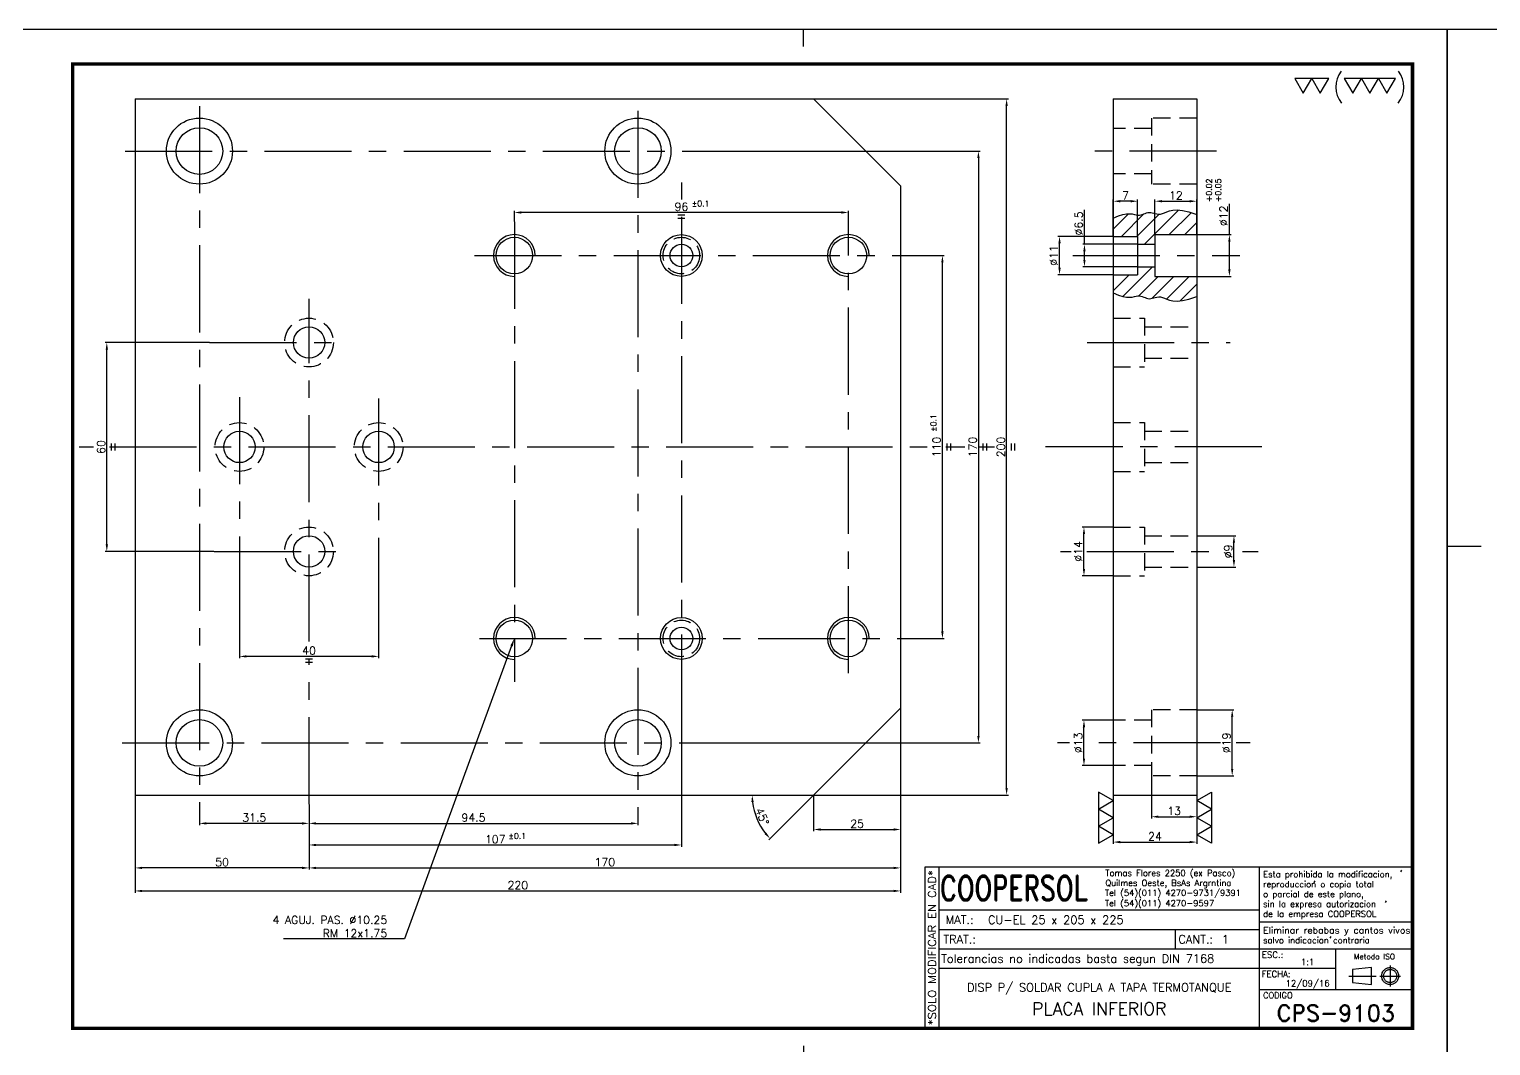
# Model space of a CAD drawing. Extents: x -21308 to -16735, y 11657 to 13517.
# Drawn here: x -20665.5 to -20245.5, y 12823.4 to 13115.4 of the extents above; entities that cross this region are included whole.
import ezdxf
from ezdxf import colors
from ezdxf.entities.mleader import LeaderData, LeaderLine
from ezdxf.enums import TextEntityAlignment as Align
from ezdxf.math import Vec2, Vec3

# ---------------------------------------------------------------- set-up
doc = ezdxf.new("R2010")
doc.units = 0
doc.header["$LTSCALE"] = 20
doc.header["$MEASUREMENT"] = 0
doc.linetypes.add('CENTER', pattern=[2, 1.25, -0.25, 0.25, -0.25])
doc.linetypes.add('HIDDEN', pattern=[0.375, 0.25, -0.125])
doc.layers.get('0').update_dxf_attribs({"linetype": 'CONTINUOUS'})
doc.layers.get('DEFPOINTS').update_dxf_attribs({"linetype": 'CONTINUOUS'})
for name, color, linetype in [('0-CO', 3, 'CONTINUOUS'), ('1', 1, 'CENTER'), ('CL', 1, 'CENTER'), ('CO', 3, 'CONTINUOUS'), ('FI', 1, 'CONTINUOUS'), ('OC', 1, 'HIDDEN'), ('RY', 5, 'CONTINUOUS')]:
    doc.layers.add(name, color=color, linetype=linetype)
doc.styles.add('ROMAND', font='ROMAND')
doc.styles.add('ROMANS', font='ROMANS.SHX')
doc.dimstyles.new('1', dxfattribs={"dimtxt": 2.3, "dimasz": 2, "dimexe": 0.5, "dimexo": 0.0625, "dimgap": 0.5, "dimtad": 1, "dimdec": 4, "dimdsep": 46, "dimtxsty": 'ROMANS', "dimcen": -2, "dimclrt": 7, "dimadec": 0, "dimazin": 0, "dimtfac": 0.869565, "dimtdec": 4, "dimtmove": 0, "dimatfit": 3, "dimfxl": 1, "dimtolj": 1, "dimarcsym": 0})

# ---------------------------------------------------------------- blocks, each defined once
blk = doc.blocks.new('A3G')
for p, q in [((235, 292), (235, 297)), ((0, 148.5), (9.75, 148.5)), ((235, 5), (235, 0))]:
    blk.add_line(p, q)
blk.add_lwpolyline([(0, 297), (420, 297), (420, 0), (0, 0)], close=True)
at = {"const_width": 1}
blk.add_lwpolyline([(25, 287), (410, 287), (410, 10), (25, 10)], close=True, dxfattribs=at)
blk = doc.blocks.new('*D163')
at = {"layer": 'CO', "color": 0, "lineweight": -2}
for p, q in [((-20613.73, 13025.42), (-20643.71, 13025.42)), ((-20643.21, 12967.42), (-20643.21, 13023.42)), ((-20612.45, 12965.42), (-20643.71, 12965.42))]:
    blk.add_line(p, q, dxfattribs=at)
at = {"layer": 'CO', "color": 0}
for points in [[(-20643.54, 13023.42), (-20642.88, 13023.42), (-20643.21, 13025.42)], [(-20643.54, 12967.42), (-20642.88, 12967.42), (-20643.21, 12965.42)]]:
    blk.add_solid(points, dxfattribs=at)
at = {"layer": 'DEFPOINTS', "color": 0}
for p in [(-20643.21, 13025.42), (-20613.67, 13025.42), (-20612.39, 12965.42)]:
    blk.add_point(p, dxfattribs=at)
at = {"layer": 'CO', "color": 7, "insert": (-20644.86, 12995.42), "char_height": 2.3, "attachment_point": 5, "rotation": 90, "style": 'ROMANS'}
blk.add_mtext('\\A1;60', dxfattribs=at)
blk = doc.blocks.new('*D164')
at = {"layer": 'CO', "color": 0, "lineweight": -2}
for p, q in [((-20408.34, 13050.42), (-20402.59, 13050.42)), ((-20403.09, 12942.42), (-20403.09, 13048.42)), ((-20408.34, 12940.42), (-20402.59, 12940.42))]:
    blk.add_line(p, q, dxfattribs=at)
at = {"layer": 'CO', "color": 0}
for points in [[(-20403.42, 13048.42), (-20402.75, 13048.42), (-20403.09, 13050.42)], [(-20403.42, 12942.42), (-20402.75, 12942.42), (-20403.09, 12940.42)]]:
    blk.add_solid(points, dxfattribs=at)
at = {"layer": 'DEFPOINTS', "color": 0}
for p in [(-20408.4, 13050.42), (-20403.09, 13050.42), (-20408.4, 12940.42)]:
    blk.add_point(p, dxfattribs=at)
at = {"layer": 'CO', "color": 7, "insert": (-20404.74, 12995.42), "char_height": 2.3, "attachment_point": 5, "rotation": 90, "style": 'ROMANS'}
blk.add_mtext('\\A1;110', dxfattribs=at)
blk = doc.blocks.new('*D165')
at = {"layer": 'CO', "color": 0, "lineweight": -2}
for p, q in [((-20605.09, 12949.56), (-20605.09, 12934.77)), ((-20565.09, 12949.56), (-20565.09, 12934.77)), ((-20567.09, 12935.27), (-20603.09, 12935.27))]:
    blk.add_line(p, q, dxfattribs=at)
at = {"layer": 'CO', "color": 0}
for points in [[(-20603.09, 12935.6), (-20603.09, 12934.93), (-20605.09, 12935.27)], [(-20567.09, 12935.6), (-20567.09, 12934.93), (-20565.09, 12935.27)]]:
    blk.add_solid(points, dxfattribs=at)
at = {"layer": 'DEFPOINTS', "color": 0}
for p in [(-20605.09, 12949.62), (-20565.09, 12949.62), (-20605.09, 12935.27)]:
    blk.add_point(p, dxfattribs=at)
at = {"layer": 'CO', "color": 7, "insert": (-20585.09, 12936.92), "char_height": 2.3, "attachment_point": 5, "style": 'ROMANS'}
blk.add_mtext('\\A1;40', dxfattribs=at)
blk = doc.blocks.new('*D166')
at = {"layer": 'CO', "color": 0, "lineweight": -2}
for p, q in [((-20616.59, 12892.66), (-20616.59, 12886.8)), ((-20585.09, 12892.77), (-20585.09, 12886.8)), ((-20587.09, 12887.3), (-20614.59, 12887.3))]:
    blk.add_line(p, q, dxfattribs=at)
at = {"layer": 'CO', "color": 0}
for points in [[(-20614.59, 12887.63), (-20614.59, 12886.96), (-20616.59, 12887.3)], [(-20587.09, 12887.63), (-20587.09, 12886.96), (-20585.09, 12887.3)]]:
    blk.add_solid(points, dxfattribs=at)
at = {"layer": 'DEFPOINTS', "color": 0}
for p in [(-20616.59, 12892.72), (-20585.09, 12892.83), (-20616.59, 12887.3)]:
    blk.add_point(p, dxfattribs=at)
at = {"layer": 'CO', "color": 7, "insert": (-20600.84, 12888.95), "char_height": 2.3, "attachment_point": 5, "style": 'ROMANS'}
blk.add_mtext('\\A1;31.5', dxfattribs=at)
blk = doc.blocks.new('*D167')
at = {"layer": 'CO', "color": 0, "lineweight": -2}
for p, q in [((-20635.09, 12895.36), (-20635.09, 12874.01)), ((-20585.09, 12892.77), (-20585.09, 12874.01)), ((-20587.09, 12874.51), (-20633.09, 12874.51))]:
    blk.add_line(p, q, dxfattribs=at)
at = {"layer": 'CO', "color": 0}
for points in [[(-20633.09, 12874.84), (-20633.09, 12874.17), (-20635.09, 12874.51)], [(-20587.09, 12874.84), (-20587.09, 12874.17), (-20585.09, 12874.51)]]:
    blk.add_solid(points, dxfattribs=at)
at = {"layer": 'DEFPOINTS', "color": 0}
for p in [(-20635.09, 12895.42), (-20585.09, 12892.83), (-20635.09, 12874.51)]:
    blk.add_point(p, dxfattribs=at)
at = {"layer": 'CO', "color": 7, "insert": (-20610.09, 12876.16), "char_height": 2.3, "attachment_point": 5, "style": 'ROMANS'}
blk.add_mtext('\\A1;50', dxfattribs=at)
blk = doc.blocks.new('*D168')
at = {"layer": 'CO', "color": 0, "lineweight": -2}
for p, q in [((-20585.09, 12892.77), (-20585.09, 12886.8)), ((-20583.09, 12887.3), (-20492.59, 12887.3)), ((-20490.59, 12887.56), (-20490.59, 12886.8))]:
    blk.add_line(p, q, dxfattribs=at)
at = {"layer": 'CO', "color": 0}
for points in [[(-20583.09, 12887.63), (-20583.09, 12886.96), (-20585.09, 12887.3)], [(-20492.59, 12887.63), (-20492.59, 12886.96), (-20490.59, 12887.3)]]:
    blk.add_solid(points, dxfattribs=at)
at = {"layer": 'DEFPOINTS', "color": 0}
for p in [(-20585.09, 12892.83), (-20490.59, 12887.63), (-20490.59, 12887.3)]:
    blk.add_point(p, dxfattribs=at)
at = {"layer": 'CO', "color": 7, "insert": (-20537.84, 12888.95), "char_height": 2.3, "attachment_point": 5, "style": 'ROMANS'}
blk.add_mtext('\\A1;94.5', dxfattribs=at)
blk = doc.blocks.new('*D169')
at = {"layer": 'CO', "color": 0, "lineweight": -2}
for p, q in [((-20478.09, 12916.87), (-20478.09, 12880.6)), ((-20585.09, 12892.77), (-20585.09, 12880.6)), ((-20583.09, 12881.1), (-20480.09, 12881.1))]:
    blk.add_line(p, q, dxfattribs=at)
at = {"layer": 'CO', "color": 0}
for points in [[(-20583.09, 12881.43), (-20583.09, 12880.76), (-20585.09, 12881.1)], [(-20480.09, 12881.43), (-20480.09, 12880.76), (-20478.09, 12881.1)]]:
    blk.add_solid(points, dxfattribs=at)
at = {"layer": 'DEFPOINTS', "color": 0}
for p in [(-20478.09, 12916.94), (-20585.09, 12892.83), (-20478.09, 12881.1)]:
    blk.add_point(p, dxfattribs=at)
at = {"layer": 'CO', "color": 7, "insert": (-20531.59, 12882.75), "char_height": 2.3, "attachment_point": 5, "style": 'ROMANS'}
blk.add_mtext('\\A1;107', dxfattribs=at)
blk = doc.blocks.new('*D170')
at = {"layer": 'CO', "color": 0, "lineweight": -2}
for p, q in [((-20526.09, 13060.18), (-20526.09, 13063.28)), ((-20432.09, 13062.78), (-20524.09, 13062.78)), ((-20430.09, 13059.82), (-20430.09, 13063.28))]:
    blk.add_line(p, q, dxfattribs=at)
at = {"layer": 'CO', "color": 0}
for points in [[(-20524.09, 13063.12), (-20524.09, 13062.45), (-20526.09, 13062.78)], [(-20432.09, 13063.12), (-20432.09, 13062.45), (-20430.09, 13062.78)]]:
    blk.add_solid(points, dxfattribs=at)
at = {"layer": 'DEFPOINTS', "color": 0}
for p in [(-20526.09, 13062.78), (-20526.09, 13060.12), (-20430.09, 13059.76)]:
    blk.add_point(p, dxfattribs=at)
at = {"layer": 'CO', "color": 7, "insert": (-20478.09, 13064.43), "char_height": 2.3, "attachment_point": 5, "style": 'ROMANS'}
blk.add_mtext('\\A1;96', dxfattribs=at)
blk = doc.blocks.new('*D171')
at = {"layer": 'CO', "color": 0, "lineweight": -2}
for p, q in [((-20415.09, 12920.36), (-20415.09, 12874.01)), ((-20585.09, 12892.77), (-20585.09, 12874.01)), ((-20583.09, 12874.51), (-20417.09, 12874.51))]:
    blk.add_line(p, q, dxfattribs=at)
at = {"layer": 'CO', "color": 0}
for points in [[(-20583.09, 12874.84), (-20583.09, 12874.17), (-20585.09, 12874.51)], [(-20417.09, 12874.84), (-20417.09, 12874.17), (-20415.09, 12874.51)]]:
    blk.add_solid(points, dxfattribs=at)
at = {"layer": 'DEFPOINTS', "color": 0}
for p in [(-20415.09, 12920.42), (-20585.09, 12892.83), (-20415.09, 12874.51)]:
    blk.add_point(p, dxfattribs=at)
at = {"layer": 'CO', "color": 7, "insert": (-20500.09, 12876.16), "char_height": 2.3, "attachment_point": 5, "style": 'ROMANS'}
blk.add_mtext('\\A1;170', dxfattribs=at)
blk = doc.blocks.new('*D172')
at = {"layer": 'CO', "color": 0, "lineweight": -2}
for p, q in [((-20415.09, 12920.36), (-20415.09, 12867.39)), ((-20635.09, 12895.3), (-20635.09, 12867.39)), ((-20633.09, 12867.89), (-20417.09, 12867.89))]:
    blk.add_line(p, q, dxfattribs=at)
at = {"layer": 'CO', "color": 0}
for points in [[(-20633.09, 12868.22), (-20633.09, 12867.55), (-20635.09, 12867.89)], [(-20417.09, 12868.22), (-20417.09, 12867.55), (-20415.09, 12867.89)]]:
    blk.add_solid(points, dxfattribs=at)
at = {"layer": 'DEFPOINTS', "color": 0}
for p in [(-20415.09, 12920.42), (-20635.09, 12895.36), (-20415.09, 12867.89)]:
    blk.add_point(p, dxfattribs=at)
at = {"layer": 'CO', "color": 7, "insert": (-20525.09, 12869.54), "char_height": 2.3, "attachment_point": 5, "style": 'ROMANS'}
blk.add_mtext('\\A1;220', dxfattribs=at)
blk = doc.blocks.new('*D173')
at = {"layer": 'CO', "color": 0, "lineweight": -2}
for p, q in [((-20472.41, 13080.42), (-20392.24, 13080.42)), ((-20392.74, 13078.42), (-20392.74, 12912.42)), ((-20472.41, 12910.42), (-20392.24, 12910.42))]:
    blk.add_line(p, q, dxfattribs=at)
at = {"layer": 'CO', "color": 0}
for points in [[(-20393.07, 13078.42), (-20392.4, 13078.42), (-20392.74, 13080.42)], [(-20393.07, 12912.42), (-20392.4, 12912.42), (-20392.74, 12910.42)]]:
    blk.add_solid(points, dxfattribs=at)
at = {"layer": 'DEFPOINTS', "color": 0}
for p in [(-20472.47, 13080.42), (-20472.47, 12910.42), (-20392.74, 12910.42)]:
    blk.add_point(p, dxfattribs=at)
at = {"layer": 'CO', "color": 7, "insert": (-20394.39, 12995.42), "char_height": 2.3, "attachment_point": 5, "rotation": 90, "style": 'ROMANS'}
blk.add_mtext('\\A1;170', dxfattribs=at)
blk = doc.blocks.new('*D174')
at = {"layer": 'CO', "color": 0, "lineweight": -2}
for p, q in [((-20440.03, 13095.42), (-20384.14, 13095.42)), ((-20384.64, 12897.42), (-20384.64, 13093.42)), ((-20440.03, 12895.42), (-20384.14, 12895.42))]:
    blk.add_line(p, q, dxfattribs=at)
at = {"layer": 'CO', "color": 0}
for points in [[(-20384.97, 13093.42), (-20384.31, 13093.42), (-20384.64, 13095.42)], [(-20384.97, 12897.42), (-20384.31, 12897.42), (-20384.64, 12895.42)]]:
    blk.add_solid(points, dxfattribs=at)
at = {"layer": 'DEFPOINTS', "color": 0}
for p in [(-20440.09, 13095.42), (-20384.64, 13095.42), (-20440.09, 12895.42)]:
    blk.add_point(p, dxfattribs=at)
at = {"layer": 'CO', "color": 7, "insert": (-20386.29, 12995.42), "char_height": 2.3, "attachment_point": 5, "rotation": 90, "style": 'ROMANS'}
blk.add_mtext('\\A1;200', dxfattribs=at)
blk = doc.blocks.new('*D175')
at = {"layer": 'CO', "color": 0, "lineweight": -2}
for p, q in [((-20415.09, 12920.36), (-20415.09, 12885.05)), ((-20440.09, 12895.36), (-20440.09, 12885.05)), ((-20438.09, 12885.55), (-20417.09, 12885.55))]:
    blk.add_line(p, q, dxfattribs=at)
at = {"layer": 'CO', "color": 0}
for points in [[(-20438.09, 12885.88), (-20438.09, 12885.21), (-20440.09, 12885.55)], [(-20417.09, 12885.88), (-20417.09, 12885.21), (-20415.09, 12885.55)]]:
    blk.add_solid(points, dxfattribs=at)
at = {"layer": 'DEFPOINTS', "color": 0}
for p in [(-20415.09, 12920.42), (-20440.09, 12895.42), (-20415.09, 12885.55)]:
    blk.add_point(p, dxfattribs=at)
at = {"layer": 'CO', "color": 7, "insert": (-20427.59, 12887.2), "char_height": 2.3, "attachment_point": 5, "style": 'ROMANS'}
blk.add_mtext('\\A1;25', dxfattribs=at)
blk = doc.blocks.new('*D176')
at = {"layer": 'CO', "color": 0, "lineweight": -2}
blk.add_line((-20440.14, 12895.38), (-20452.94, 12882.58), dxfattribs=at)
blk.add_arc((-20440.09, 12895.42), 17.67, 186.49, 218.51, dxfattribs=at)
at = {"layer": 'CO', "color": 0}
for points in [[(-20457.98, 12893.41), (-20457.31, 12893.44), (-20457.76, 12895.42)], [(-20453.67, 12884.64), (-20454.17, 12884.2), (-20452.59, 12882.93)]]:
    blk.add_solid(points, dxfattribs=at)
at = {"layer": 'DEFPOINTS', "color": 0}
for p in [(-20415.09, 12920.42), (-20635.09, 12895.42), (-20440.09, 12895.42), (-20440.09, 12895.42), (-20457.16, 12890.85)]:
    blk.add_point(p, dxfattribs=at)
at = {"layer": 'CO', "color": 7, "insert": (-20454.89, 12889.29), "char_height": 2.3, "attachment_point": 5, "rotation": 292.5, "style": 'ROMANS'}
blk.add_mtext('\\A1;45°', dxfattribs=at)
blk = doc.blocks.new('*D177')
at = {"layer": 'CO', "color": 0, "lineweight": -2}
for p, q in [((-20354, 12895.36), (-20354, 12881.43)), ((-20330, 12895.36), (-20330, 12881.43)), ((-20352, 12881.93), (-20332, 12881.93))]:
    blk.add_line(p, q, dxfattribs=at)
at = {"layer": 'CO', "color": 0}
for points in [[(-20352, 12882.27), (-20352, 12881.6), (-20354, 12881.93)], [(-20332, 12882.27), (-20332, 12881.6), (-20330, 12881.93)]]:
    blk.add_solid(points, dxfattribs=at)
at = {"layer": 'DEFPOINTS', "color": 0}
for p in [(-20354, 12895.42), (-20330, 12895.42), (-20330, 12881.93)]:
    blk.add_point(p, dxfattribs=at)
at = {"layer": 'CO', "color": 7, "insert": (-20342, 12883.58), "char_height": 2.3, "attachment_point": 5, "style": 'ROMANS'}
blk.add_mtext('\\A1;24', dxfattribs=at)
blk = doc.blocks.new('*D178')
at = {"layer": 'CO', "color": 0, "lineweight": -2}
for p, q in [((-20343, 12900.86), (-20343, 12888.71)), ((-20330, 12895.36), (-20330, 12888.71)), ((-20341, 12889.21), (-20332, 12889.21))]:
    blk.add_line(p, q, dxfattribs=at)
at = {"layer": 'CO', "color": 0}
for points in [[(-20341, 12889.55), (-20341, 12888.88), (-20343, 12889.21)], [(-20332, 12889.55), (-20332, 12888.88), (-20330, 12889.21)]]:
    blk.add_solid(points, dxfattribs=at)
at = {"layer": 'DEFPOINTS', "color": 0}
for p in [(-20343, 12900.92), (-20330, 12895.42), (-20330, 12889.21)]:
    blk.add_point(p, dxfattribs=at)
at = {"layer": 'CO', "color": 7, "insert": (-20336.5, 12890.86), "char_height": 2.3, "attachment_point": 5, "style": 'ROMANS'}
blk.add_mtext('\\A1;13', dxfattribs=at)
blk = doc.blocks.new('*D179')
at = {"layer": 'CO', "color": 0, "lineweight": -2}
for p, q in [((-20329.93, 12919.92), (-20319.31, 12919.92)), ((-20319.81, 12902.92), (-20319.81, 12917.92)), ((-20329.93, 12900.92), (-20319.31, 12900.92))]:
    blk.add_line(p, q, dxfattribs=at)
at = {"layer": 'CO', "color": 0}
for points in [[(-20320.14, 12917.92), (-20319.48, 12917.92), (-20319.81, 12919.92)], [(-20320.14, 12902.92), (-20319.48, 12902.92), (-20319.81, 12900.92)]]:
    blk.add_solid(points, dxfattribs=at)
at = {"layer": 'DEFPOINTS', "color": 0}
for p in [(-20330, 12919.92), (-20319.81, 12919.92), (-20330, 12900.92)]:
    blk.add_point(p, dxfattribs=at)
at = {"layer": 'CO', "color": 7, "insert": (-20321.46, 12910.42), "char_height": 2.3, "attachment_point": 5, "rotation": 90, "style": 'ROMANS'}
blk.add_mtext('\\A1;%%C19', dxfattribs=at)
blk = doc.blocks.new('*D180')
at = {"layer": 'CO', "color": 0, "lineweight": -2}
for p, q in [((-20354.06, 12916.92), (-20362.91, 12916.92)), ((-20362.41, 12905.92), (-20362.41, 12914.92)), ((-20354.06, 12903.92), (-20362.91, 12903.92))]:
    blk.add_line(p, q, dxfattribs=at)
at = {"layer": 'CO', "color": 0}
for points in [[(-20362.74, 12914.92), (-20362.07, 12914.92), (-20362.41, 12916.92)], [(-20362.74, 12905.92), (-20362.07, 12905.92), (-20362.41, 12903.92)]]:
    blk.add_solid(points, dxfattribs=at)
at = {"layer": 'DEFPOINTS', "color": 0}
for p in [(-20362.41, 12916.92), (-20354, 12916.92), (-20354, 12903.92)]:
    blk.add_point(p, dxfattribs=at)
at = {"layer": 'CO', "color": 7, "insert": (-20364.06, 12910.42), "char_height": 2.3, "attachment_point": 5, "rotation": 90, "style": 'ROMANS'}
blk.add_mtext('\\A1;%%C13', dxfattribs=at)
blk = doc.blocks.new('*D181')
at = {"layer": 'CO', "color": 0, "lineweight": -2}
for p, q in [((-20329.93, 12969.92), (-20318.81, 12969.92)), ((-20319.31, 12962.92), (-20319.31, 12967.92)), ((-20329.93, 12960.92), (-20318.81, 12960.92))]:
    blk.add_line(p, q, dxfattribs=at)
at = {"layer": 'CO', "color": 0}
for points in [[(-20319.64, 12967.92), (-20318.98, 12967.92), (-20319.31, 12969.92)], [(-20319.64, 12962.92), (-20318.98, 12962.92), (-20319.31, 12960.92)]]:
    blk.add_solid(points, dxfattribs=at)
at = {"layer": 'DEFPOINTS', "color": 0}
for p in [(-20330, 12969.92), (-20319.31, 12969.92), (-20330, 12960.92)]:
    blk.add_point(p, dxfattribs=at)
at = {"layer": 'CO', "color": 7, "insert": (-20320.96, 12965.42), "char_height": 2.3, "attachment_point": 5, "rotation": 90, "style": 'ROMANS'}
blk.add_mtext('\\A1;%%C9', dxfattribs=at)
blk = doc.blocks.new('*D182')
at = {"layer": 'CO', "color": 0, "lineweight": -2}
for p, q in [((-20354.06, 12972.42), (-20362.91, 12972.42)), ((-20362.41, 12960.42), (-20362.41, 12970.42)), ((-20354.06, 12958.42), (-20362.91, 12958.42))]:
    blk.add_line(p, q, dxfattribs=at)
at = {"layer": 'CO', "color": 0}
for points in [[(-20362.74, 12970.42), (-20362.07, 12970.42), (-20362.41, 12972.42)], [(-20362.74, 12960.42), (-20362.07, 12960.42), (-20362.41, 12958.42)]]:
    blk.add_solid(points, dxfattribs=at)
at = {"layer": 'DEFPOINTS', "color": 0}
for p in [(-20362.41, 12972.42), (-20354, 12972.42), (-20354, 12958.42)]:
    blk.add_point(p, dxfattribs=at)
at = {"layer": 'CO', "color": 7, "insert": (-20364.06, 12965.42), "char_height": 2.3, "attachment_point": 5, "rotation": 90, "style": 'ROMANS'}
blk.add_mtext('\\A1;%%C14', dxfattribs=at)
blk = doc.blocks.new('*D183')
at = {"layer": 'CO', "color": 0, "lineweight": -2}
for p, q in [((-20320.62, 13056.42), (-20320.62, 13065.23)), ((-20329.93, 13056.42), (-20320.12, 13056.42)), ((-20320.62, 13046.42), (-20320.62, 13054.42)), ((-20329.93, 13044.42), (-20320.12, 13044.42))]:
    blk.add_line(p, q, dxfattribs=at)
at = {"layer": 'CO', "color": 0}
for points in [[(-20320.95, 13054.42), (-20320.28, 13054.42), (-20320.62, 13056.42)], [(-20320.95, 13046.42), (-20320.28, 13046.42), (-20320.62, 13044.42)]]:
    blk.add_solid(points, dxfattribs=at)
at = {"layer": 'DEFPOINTS', "color": 0}
for p in [(-20330, 13056.42), (-20320.62, 13056.42), (-20330, 13044.42)]:
    blk.add_point(p, dxfattribs=at)
at = {"layer": 'CO', "color": 7, "insert": (-20322.27, 13061.82), "char_height": 2.3, "attachment_point": 5, "rotation": 90, "style": 'ROMANS'}
blk.add_mtext('\\A1;%%C12', dxfattribs=at)
blk = doc.blocks.new('*D184')
at = {"layer": 'CO', "color": 0, "lineweight": -2}
for p, q in [((-20362.27, 13053.67), (-20362.27, 13063.57)), ((-20347.06, 13053.67), (-20362.77, 13053.67)), ((-20362.27, 13049.17), (-20362.27, 13051.67)), ((-20347.06, 13047.17), (-20362.77, 13047.17))]:
    blk.add_line(p, q, dxfattribs=at)
at = {"layer": 'CO', "color": 0}
for points in [[(-20362.6, 13051.67), (-20361.94, 13051.67), (-20362.27, 13053.67)], [(-20362.6, 13049.17), (-20361.94, 13049.17), (-20362.27, 13047.17)]]:
    blk.add_solid(points, dxfattribs=at)
at = {"layer": 'DEFPOINTS', "color": 0}
for p in [(-20362.27, 13053.67), (-20347, 13053.67), (-20347, 13047.17)]:
    blk.add_point(p, dxfattribs=at)
at = {"layer": 'CO', "color": 7, "insert": (-20363.92, 13059.62), "char_height": 2.3, "attachment_point": 5, "rotation": 90, "style": 'ROMANS'}
blk.add_mtext('\\A1;%%C6.5', dxfattribs=at)
blk = doc.blocks.new('*D185')
at = {"layer": 'CO', "color": 0, "lineweight": -2}
for p, q in [((-20354.06, 13055.92), (-20369.93, 13055.92)), ((-20369.43, 13046.92), (-20369.43, 13053.92)), ((-20354.06, 13044.92), (-20369.93, 13044.92))]:
    blk.add_line(p, q, dxfattribs=at)
at = {"layer": 'CO', "color": 0}
for points in [[(-20369.76, 13053.92), (-20369.09, 13053.92), (-20369.43, 13055.92)], [(-20369.76, 13046.92), (-20369.09, 13046.92), (-20369.43, 13044.92)]]:
    blk.add_solid(points, dxfattribs=at)
at = {"layer": 'DEFPOINTS', "color": 0}
for p in [(-20369.43, 13055.92), (-20354, 13055.92), (-20354, 13044.92)]:
    blk.add_point(p, dxfattribs=at)
at = {"layer": 'CO', "color": 7, "insert": (-20371.08, 13050.42), "char_height": 2.3, "attachment_point": 5, "rotation": 90, "style": 'ROMANS'}
blk.add_mtext('\\A1;%%C11', dxfattribs=at)
blk = doc.blocks.new('*D186')
at = {"layer": 'CO', "color": 0, "lineweight": -2}
for p, q in [((-20354, 13055.98), (-20354, 13066.52)), ((-20347, 13055.98), (-20347, 13066.52)), ((-20349, 13066.02), (-20352, 13066.02))]:
    blk.add_line(p, q, dxfattribs=at)
at = {"layer": 'CO', "color": 0}
for points in [[(-20352, 13066.35), (-20352, 13065.69), (-20354, 13066.02)], [(-20349, 13066.35), (-20349, 13065.69), (-20347, 13066.02)]]:
    blk.add_solid(points, dxfattribs=at)
at = {"layer": 'DEFPOINTS', "color": 0}
for p in [(-20354, 13066.02), (-20354, 13055.92), (-20347, 13055.92)]:
    blk.add_point(p, dxfattribs=at)
at = {"layer": 'CO', "color": 7, "insert": (-20350.5, 13067.67), "char_height": 2.3, "attachment_point": 5, "style": 'ROMANS'}
blk.add_mtext('\\A1;7', dxfattribs=at)
blk = doc.blocks.new('*D187')
at = {"layer": 'CO', "color": 0, "lineweight": -2}
for p, q in [((-20342, 13056.48), (-20342, 13066.52)), ((-20330, 13056.48), (-20330, 13066.52)), ((-20340, 13066.02), (-20332, 13066.02))]:
    blk.add_line(p, q, dxfattribs=at)
at = {"layer": 'CO', "color": 0}
for points in [[(-20340, 13066.35), (-20340, 13065.69), (-20342, 13066.02)], [(-20332, 13066.35), (-20332, 13065.69), (-20330, 13066.02)]]:
    blk.add_solid(points, dxfattribs=at)
at = {"layer": 'DEFPOINTS', "color": 0}
for p in [(-20330, 13066.02), (-20342, 13056.42), (-20330, 13056.42)]:
    blk.add_point(p, dxfattribs=at)
at = {"layer": 'CO', "color": 7, "insert": (-20336, 13067.67), "char_height": 2.3, "attachment_point": 5, "style": 'ROMANS'}
blk.add_mtext('\\A1;12', dxfattribs=at)
blk = doc.blocks.new('TOL')
at = {"layer": '0-CO', "style": 'ROMANS'}
for tag, p in [('TOLSUP', (2.34, 3.94)), ('TOLINF', (2.34, 1.29))]:
    blk.add_attdef(tag, p, '', height=1.64, dxfattribs=at)
blk = doc.blocks.new('COOPERSOLROT-02')
for p, q in [((0, 58), (175, 58)), ((0, 0), (0, 58)), ((5, 0), (5, 58)), ((120, 0), (120, 58)), ((175, 0), (175, 58)), ((5, 42.5), (120, 42.5)), ((120, 38.19), (175, 38.19)), ((5, 35.5), (120, 35.5)), ((89.89, 28.5), (89.89, 35.5)), ((5, 28.5), (175, 28.5)), ((147.5, 14), (147.5, 28.5)), ((147.5, 21.5), (5, 21.5)), ((120, 14), (175, 14)), ((0, 0), (175, 0))]:
    blk.add_line(p, q)
at = {"color": 1, "linetype": 'CENTER'}
blk.add_line((166.98, 22.51), (166.98, 15.06), dxfattribs=at)
for points in [[(152.09, 18.79), (161.93, 18.79)], [(163.26, 18.79), (170.71, 18.79)]]:
    blk.add_lwpolyline(points, dxfattribs=at)
at = {"layer": '1'}
for points in [[(139.66, 52.43), (140.02, 53.02)], [(170.85, 56.26), (171.21, 56.85)], [(165.28, 45.22), (165.64, 45.81)], [(145.46, 32.42), (145.82, 33.01)]]:
    blk.add_lwpolyline(points, dxfattribs=at)
blk.add_lwpolyline([(160.25, 18.79), (160.25, 21.83), (153.47, 21.16), (153.47, 16.41), (160.25, 15.74)], close=True, dxfattribs=at)
for radius in [3.05, 2.37]:
    blk.add_circle((166.98, 18.79), radius, dxfattribs=at)
at = {"style": 'ROMANS', "width": 0.996387}
blk.add_text('*SOLO MODIFICAR EN CAD*', height=2.7, rotation=90, dxfattribs=at).set_placement((3.77, 1.09), (3.77, 56.81), align=Align.FIT)
at = {"style": 'ROMAND', "width": 0.75}
blk.add_text('COOPERSOL', height=9, dxfattribs=at).set_placement((5.26, 45.85))
at = {"style": 'ROMANS'}
for s, p in [('MAT.:', (7.32, 37.47)), ('TRAT.:', (6.5, 30.47)), ('CANT.:', (90.89, 30.47)), ('Tolerancias no indicadas basta segun DIN 7168', (5.7, 23.56))]:
    blk.add_text(s, height=3, dxfattribs=at).set_placement(p)
for tag, height, style, p in [('CONJUNTO', 2.3, 'ROMANS', (62.5, 17.5)), ('SUBCONJUNTO', 3, 'ROMANS', (62.5, 11.5)), ('DENOMINACION', 4.5, 'ROMANS', (62.5, 4.75)), ('COD-PLA', 6, 'ROMAND', (147.5, 5.5))]:
    blk.add_attdef(tag, text='', height=height, dxfattribs=dict(style=style)).set_placement(p, align=Align.MIDDLE)
at = {"layer": '1', "style": 'ROMANS'}
for s, height, p in [('Tomas Flores 2250 (ex Pasco)', 2.2, (64.69, 54.68)), ('Quilmes Oeste, BsAs Argrntina', 2.2, (64.69, 51.12)), ('Esta prohibida la modificacion,', 2.2, (121.36, 54.23)), ('reproduccion o copia total', 2.2, (121.36, 50.67)), ('Tel (54)(011) 4270-9731/9391', 2.2, (64.55, 47.56)), ('o parcial de este plano,', 2.2, (121.36, 47.11)), ('Tel (54)(011) 4270-9597', 2.2, (64.55, 43.83)), ('sin la expresa autorizacion ', 2.2, (121.36, 43.55)), ('de la empresa COOPERSOL', 2.2, (121.36, 39.99)), ('salvo indicacion contraria', 2.2, (121.36, 30.54)), ('ESC.:', 2.25, (120.89, 25.29)), ('FECHA:', 2.25, (120.81, 18.36)), ('CODIGO', 2.16, (121.33, 10.78))]:
    blk.add_text(s, height=height, dxfattribs=at).set_placement(p)
at = {"layer": '1', "style": 'ROMANS', "width": 0.96139}
blk.add_text('Eliminar rebabas y cantos vivos', height=2.2, dxfattribs=at).set_placement((121.34, 34.1), (174.21, 34.1), align=Align.FIT)
at = {"layer": '1', "style": 'ROMANS'}
blk.add_text('Metodo ISO', height=1.948, dxfattribs=at).set_placement((161.34, 25.77), align=Align.MIDDLE)
for tag, p in [('MAT', (22.51, 37.47)), ('TRAT', (22.51, 30.47)), ('CANT', (106.49, 30.47))]:
    blk.add_attdef(tag, p, '', height=3, dxfattribs=at)
for tag, p in [('ESC', (137.33, 22.73)), ('FECHA', (137.33, 15.06))]:
    blk.add_attdef(tag, text='', height=2.25, dxfattribs=at).set_placement(p, align=Align.CENTER)

msp = doc.modelspace()

# ---------------------------------------------------------------- hatches: boundary and pattern name
at = {"layer": 'RY'}
h = msp.add_hatch(dxfattribs=at)
h.set_pattern_fill('ANSI31', color=256, scale=25, style=0)
h.set_pattern_definition([(45, (-385.678, 0), (-2.2097087, 2.2097087), [])])
h.paths.add_polyline_path([(-20329.99612, 13062.19915), (-20332.25764, 13062.9493), (-20334.1177, 13063.36221), (-20335.63002, 13063.50381), (-20336.84837, 13063.44005), (-20337.8265, 13063.23685), (-20338.61814, 13062.96015), (-20339.27706, 13062.6759), (-20339.85701, 13062.45002), (-20340.40303, 13062.33315), (-20340.92544, 13062.31469), (-20341.42585, 13062.36875), (-20341.90586, 13062.46943), (-20342.36709, 13062.59083), (-20342.81116, 13062.70705), (-20343.23967, 13062.79218), (-20343.65423, 13062.82035), (-20344.05695, 13062.77368), (-20344.45189, 13062.66654), (-20344.8436, 13062.52132), (-20345.23665, 13062.36042), (-20345.63559, 13062.20624), (-20346.04496, 13062.08118), (-20346.46934, 13062.00764), (-20346.91326, 13062.00801), (-20347.38575, 13062.0926), (-20347.91362, 13062.2233), (-20348.52818, 13062.34992), (-20349.2607, 13062.42225), (-20350.14246, 13062.39009), (-20351.20477, 13062.20323), (-20352.47889, 13061.81149), (-20353.99612, 13061.16465), (-20353.99612, 13055.92201), (-20346.99612, 13055.92201), (-20346.99612, 13053.67201), (-20341.99612, 13053.67201), (-20341.99612, 13056.42201), (-20329.99612, 13056.42201)])
h.paths.add_polyline_path([(-20329.99612, 13044.42201), (-20341.99612, 13044.42201), (-20341.99612, 13047.17201), (-20346.99612, 13047.17201), (-20346.99612, 13044.92201), (-20353.99612, 13044.92201), (-20353.99612, 13039.67937), (-20352.47889, 13039.03254), (-20351.20477, 13038.64079), (-20350.14246, 13038.45394), (-20349.2607, 13038.42178), (-20348.52818, 13038.49411), (-20347.91362, 13038.62072), (-20347.38575, 13038.75143), (-20346.91326, 13038.83601), (-20346.46934, 13038.83639), (-20346.04496, 13038.76284), (-20345.63559, 13038.63778), (-20345.23665, 13038.4836), (-20344.8436, 13038.32271), (-20344.45189, 13038.17749), (-20344.05695, 13038.07035), (-20343.65423, 13038.02368), (-20343.23967, 13038.05184), (-20342.81116, 13038.13698), (-20342.36709, 13038.2532), (-20341.90586, 13038.3746), (-20341.42585, 13038.47528), (-20340.92544, 13038.52934), (-20340.40303, 13038.51088), (-20339.85701, 13038.39401), (-20339.27706, 13038.16813), (-20338.61814, 13037.88388), (-20337.8265, 13037.60718), (-20336.84837, 13037.40398), (-20335.63002, 13037.34021), (-20334.1177, 13037.48182), (-20332.25764, 13037.89473), (-20329.99612, 13038.64488)])

# ---------------------------------------------------------------- linework, layer by layer
for p, q in [((-20635.09453, 13095.42201), (-20440.09453, 13095.42201)), ((-20635.09453, 13095.42201), (-20635.09453, 12895.42201)), ((-20440.09453, 13095.42201), (-20415.09453, 13070.42201)), ((-20353.99612, 13095.42201), (-20329.99612, 13095.42201)), ((-20353.99612, 13095.42201), (-20353.99612, 12895.42201)), ((-20329.99612, 13095.42201), (-20329.99612, 12895.42201)), ((-20415.09453, 13070.42201), (-20415.09453, 12920.42201)), ((-20353.99612, 13055.92201), (-20346.99612, 13055.92201)), ((-20346.99612, 13055.92201), (-20346.99612, 13044.92201)), ((-20346.99612, 13053.67201), (-20341.99612, 13053.67201)), ((-20341.99612, 13056.42201), (-20341.99612, 13044.42201)), ((-20341.99612, 13056.42201), (-20329.99612, 13056.42201)), ((-20346.99612, 13047.17201), (-20341.99612, 13047.17201)), ((-20353.99612, 13044.92201), (-20346.99612, 13044.92201)), ((-20341.99612, 13044.42201), (-20329.99612, 13044.42201)), ((-20440.09453, 12895.42201), (-20415.09453, 12920.42201)), ((-20635.09453, 12895.42201), (-20440.09453, 12895.42201)), ((-20353.99612, 12895.42201), (-20329.99612, 12895.42201))]:
    msp.add_line(p, q)
for centre, radius in [((-20616.59453, 13080.42201), 9.5), ((-20490.59453, 13080.42201), 9.5), ((-20616.59453, 13080.42201), 6.7), ((-20490.59453, 13080.42201), 6.7), ((-20526.09453, 13050.42201), 5.25), ((-20478.09453, 13050.42201), 6), ((-20478.09453, 13050.42201), 3.25), ((-20430.09453, 13050.42201), 5.25), ((-20585.09453, 13025.42201), 4.5), ((-20605.09453, 12995.42201), 4.5), ((-20565.09453, 12995.42201), 4.5), ((-20585.09453, 12965.42201), 4.5), ((-20526.09453, 12940.42201), 5.25), ((-20478.09453, 12940.42201), 6), ((-20430.09453, 12940.42201), 5.25), ((-20478.09453, 12940.42201), 3.25), ((-20616.59453, 12910.42201), 9.5), ((-20490.59453, 12910.42201), 9.5), ((-20616.59453, 12910.42201), 6.7), ((-20490.59453, 12910.42201), 6.7)]:
    msp.add_circle(centre, radius)
at = {"layer": 'CL'}
for p, q in [((-20616.59453, 13093.35614), (-20616.59453, 12892.72402)), ((-20490.59453, 13091.97587), (-20490.59453, 12887.62678)), ((-20637.89766, 13080.42201), (-20472.47331, 13080.42201)), ((-20324.31266, 13080.42201), (-20363.65856, 13080.42201)), ((-20478.09453, 13071.44325), (-20478.09453, 13066.47853)), ((-20526.09453, 13060.11958), (-20526.09453, 12928.00339)), ((-20478.09453, 13061.52921), (-20478.09453, 12916.93517)), ((-20430.09453, 12930.44746), (-20430.09453, 13059.75973)), ((-20537.54606, 13050.42201), (-20408.33677, 13050.42201)), ((-20365.60583, 13050.42201), (-20317.61616, 13050.42201)), ((-20585.09453, 12939.52743), (-20585.09453, 13038.00933)), ((-20613.66858, 13025.42201), (-20574.63405, 13025.42201)), ((-20361.52399, 13025.42201), (-20320.42292, 13025.42201)), ((-20605.09453, 13009.74508), (-20605.09453, 12949.62487)), ((-20565.09453, 13009.36823), (-20565.09453, 12949.62487)), ((-20651.14578, 12995.42201), (-20647.04923, 12995.42201)), ((-20642.45613, 12995.42201), (-20406.76536, 12995.42201)), ((-20402.10731, 12995.42201), (-20396.65806, 12995.42201)), ((-20392.51798, 12995.42201), (-20388.14531, 12995.42201)), ((-20311.28229, 12995.42201), (-20373.43163, 12995.42201)), ((-20612.38652, 12965.42201), (-20573.1249, 12965.42201)), ((-20369.16204, 12965.42201), (-20366.05391, 12965.42201)), ((-20361.56438, 12965.42201), (-20322.71268, 12965.42201)), ((-20316.84176, 12965.42201), (-20312.35221, 12965.42201)), ((-20536.07794, 12940.42201), (-20408.40462, 12940.42201)), ((-20585.09453, 12892.82842), (-20585.09453, 12934.3721)), ((-20638.7615, 12910.42201), (-20472.47331, 12910.42201)), ((-20366.55249, 12910.42201), (-20369.9899, 12910.42201)), ((-20323.14801, 12910.42201), (-20361.26113, 12910.42201)), ((-20314.67983, 12910.42201), (-20318.62353, 12910.42201))]:
    msp.add_line(p, q, dxfattribs=at)
at = {"layer": 'CO'}
for p, q in [((-20477.12262, 13062.00887), (-20479.12274, 13062.00887)), ((-20477.12262, 13061.00887), (-20479.12274, 13061.00887)), ((-20641.93061, 12996.39392), (-20641.93061, 12994.3938)), ((-20640.93061, 12996.39392), (-20640.93061, 12994.3938)), ((-20401.80763, 12996.39392), (-20401.80763, 12994.3938)), ((-20400.80763, 12996.39392), (-20400.80763, 12994.3938)), ((-20391.45799, 12996.39392), (-20391.45799, 12994.3938)), ((-20390.45799, 12996.39392), (-20390.45799, 12994.3938)), ((-20383.36011, 12996.39392), (-20383.36011, 12994.3938)), ((-20382.36011, 12996.39392), (-20382.36011, 12994.3938)), ((-20584.12262, 12934.49178), (-20586.12274, 12934.49178)), ((-20584.12262, 12933.49178), (-20586.12274, 12933.49178))]:
    msp.add_line(p, q, dxfattribs=at)
for points in [[(-20299.37234, 13097.02856), (-20296.92819, 13101.26195), (-20301.81649, 13101.26195)], [(-20294.48404, 13097.02856), (-20292.03988, 13101.26195), (-20296.92819, 13101.26195)], [(-20285.14486, 13097.02856), (-20282.70071, 13101.26195), (-20287.58902, 13101.26195)], [(-20280.25656, 13097.02856), (-20277.81241, 13101.26195), (-20282.70071, 13101.26195)], [(-20275.36825, 13097.02856), (-20272.9241, 13101.26195), (-20277.81241, 13101.26195)], [(-20353.99612, 12893.82787), (-20358.22951, 12896.27202), (-20358.22951, 12891.38372)], [(-20329.99612, 12893.82787), (-20325.76272, 12896.27202), (-20325.76272, 12891.38372)], [(-20353.99612, 12888.93957), (-20358.22951, 12891.38372), (-20358.22951, 12886.49542)], [(-20329.99612, 12888.93957), (-20325.76272, 12891.38372), (-20325.76272, 12886.49542)], [(-20353.99612, 12884.05126), (-20358.22951, 12886.49542), (-20358.22951, 12881.60711)], [(-20329.99612, 12884.05126), (-20325.76272, 12886.49542), (-20325.76272, 12881.60711)]]:
    msp.add_lwpolyline(points, close=True, dxfattribs=at)
for centre, start, end in [((-20282.68693, 13098.85707), 141.7687645, 219.2464834), ((-20277.82618, 13098.85707), 320.7535166, 38.2312355)]:
    msp.add_arc(centre, 7.35713, start, end, dxfattribs=at)
at = {"layer": 'FI'}
for points in [[(-20353.99612, 13061.16465), (-20352.47889, 13061.81149), (-20351.20477, 13062.20323), (-20350.14246, 13062.39009), (-20349.2607, 13062.42225), (-20348.52818, 13062.34992), (-20347.91362, 13062.2233), (-20347.38575, 13062.0926), (-20346.91326, 13062.00801), (-20346.46934, 13062.00764), (-20346.04496, 13062.08118), (-20345.63559, 13062.20624), (-20345.23665, 13062.36042), (-20344.8436, 13062.52132), (-20344.45189, 13062.66654), (-20344.05695, 13062.77368), (-20343.65423, 13062.82035), (-20343.23967, 13062.79218), (-20342.81116, 13062.70705), (-20342.36709, 13062.59083), (-20341.90586, 13062.46943), (-20341.42585, 13062.36875), (-20340.92544, 13062.31469), (-20340.40303, 13062.33315), (-20339.85701, 13062.45002), (-20339.27706, 13062.6759), (-20338.61814, 13062.96015), (-20337.8265, 13063.23685), (-20336.84837, 13063.44005), (-20335.63002, 13063.50381), (-20334.1177, 13063.36221), (-20332.25764, 13062.9493), (-20329.99612, 13062.19915)], [(-20353.99612, 13039.67937), (-20352.47889, 13039.03254), (-20351.20477, 13038.64079), (-20350.14246, 13038.45394), (-20349.2607, 13038.42178), (-20348.52818, 13038.49411), (-20347.91362, 13038.62072), (-20347.38575, 13038.75143), (-20346.91326, 13038.83601), (-20346.46934, 13038.83639), (-20346.04496, 13038.76284), (-20345.63559, 13038.63778), (-20345.23665, 13038.4836), (-20344.8436, 13038.32271), (-20344.45189, 13038.17749), (-20344.05695, 13038.07035), (-20343.65423, 13038.02368), (-20343.23967, 13038.05184), (-20342.81116, 13038.13698), (-20342.36709, 13038.2532), (-20341.90586, 13038.3746), (-20341.42585, 13038.47528), (-20340.92544, 13038.52934), (-20340.40303, 13038.51088), (-20339.85701, 13038.39401), (-20339.27706, 13038.16813), (-20338.61814, 13037.88388), (-20337.8265, 13037.60718), (-20336.84837, 13037.40398), (-20335.63002, 13037.34021), (-20334.1177, 13037.48182), (-20332.25764, 13037.89473), (-20329.99612, 13038.64488)]]:
    msp.add_lwpolyline(points, dxfattribs=at)
for centre in [(-20526.09453, 13050.42201), (-20430.09453, 13050.42201), (-20526.09453, 12940.42201), (-20430.09453, 12940.42201)]:
    msp.add_arc(centre, 6, 0, 270, dxfattribs=at)
at = {"layer": 'OC'}
for p, q in [((-20342.99612, 13089.92201), (-20342.99612, 13070.92201)), ((-20329.99612, 13089.92201), (-20342.99612, 13089.92201)), ((-20342.99612, 13086.92201), (-20353.99612, 13086.92201)), ((-20342.99612, 13073.92201), (-20353.99612, 13073.92201)), ((-20329.99612, 13070.92201), (-20342.99612, 13070.92201)), ((-20353.99612, 13032.42201), (-20344.99612, 13032.42201)), ((-20344.99612, 13032.42201), (-20344.99612, 13018.42201)), ((-20344.99612, 13029.92201), (-20329.99612, 13029.92201)), ((-20344.99612, 13020.92201), (-20329.99612, 13020.92201)), ((-20353.99612, 13018.42201), (-20344.99612, 13018.42201)), ((-20353.99612, 13002.42201), (-20344.99612, 13002.42201)), ((-20344.99612, 13002.42201), (-20344.99612, 12988.42201)), ((-20344.99612, 12999.92201), (-20329.99612, 12999.92201)), ((-20344.99612, 12990.92201), (-20329.99612, 12990.92201)), ((-20353.99612, 12988.42201), (-20344.99612, 12988.42201)), ((-20353.99612, 12972.42201), (-20344.99612, 12972.42201)), ((-20344.99612, 12972.42201), (-20344.99612, 12958.42201)), ((-20344.99612, 12969.92201), (-20329.99612, 12969.92201)), ((-20353.99612, 12958.42201), (-20344.99612, 12958.42201)), ((-20344.99612, 12960.92201), (-20329.99612, 12960.92201)), ((-20342.99612, 12919.92201), (-20342.99612, 12900.92201)), ((-20329.99612, 12919.92201), (-20342.99612, 12919.92201)), ((-20342.99612, 12916.92201), (-20353.99612, 12916.92201)), ((-20342.99612, 12903.92201), (-20353.99612, 12903.92201)), ((-20329.99612, 12900.92201), (-20342.99612, 12900.92201))]:
    msp.add_line(p, q, dxfattribs=at)
for centre, radius in [((-20478.09453, 13050.42201), 5.25), ((-20585.09453, 13025.42201), 7), ((-20605.09453, 12995.42201), 7), ((-20565.09453, 12995.42201), 7), ((-20585.09453, 12965.42201), 7), ((-20478.09453, 12940.42201), 5.25)]:
    msp.add_circle(centre, radius, dxfattribs=at)

# ---------------------------------------------------------------- block references
for p in [(-20678.00568, 12818.42201), (-20258.00568, 12818.42201)]:
    msp.add_blockref('A3G', p)
ref = msp.add_blockref('COOPERSOLROT-02', (-20408.00568, 12828.42201), dxfattribs=dict(xscale=0.8, yscale=0.8, zscale=0.8))
ref.add_attrib('COD-PLA', 'CPS-9103', dxfattribs={"height": 4.8, "style": 'ROMAND'}).set_placement((-20290.00568, 12832.82201), align=Align.MIDDLE)
ref.add_attrib('FECHA', '12/09/16', dxfattribs={"layer": '1', "height": 1.8, "style": 'ROMANS'}).set_placement((-20298.13794, 12840.47081), align=Align.CENTER)
ref.add_attrib('MAT', 'CU-EL 25 x 205 x 225', (-20390.00144, 12858.39653), dxfattribs={"layer": '1', "height": 2.4, "style": 'ROMANS'})
ref.add_attrib('ESC', '1:1', dxfattribs={"layer": '1', "height": 1.8, "style": 'ROMANS'}).set_placement((-20298.13794, 12846.60485), align=Align.CENTER)
ref.add_attrib('CANT', '1', (-20322.81321, 12852.79653), dxfattribs={"layer": '1', "height": 2.4, "style": 'ROMANS'})
ref.add_attrib('DENOMINACION', 'PLACA INFERIOR', dxfattribs={"height": 3.6, "style": 'ROMANS'}).set_placement((-20358.00568, 12834.05226), align=Align.MIDDLE)
ref.add_attrib('SUBCONJUNTO', 'DISP P/ SOLDAR CUPLA A TAPA TERMOTANQUE', dxfattribs={"height": 2.4, "style": 'ROMANS'}).set_placement((-20358.00568, 12840.00429), align=Align.MIDDLE)
at = {"layer": 'CO', "rotation": 90}
msp.add_blockref('TOL', (-20321.72648, 13063.44594), dxfattribs=at).add_auto_attribs({'TOLINF': '+0.05', 'TOLSUP': '+0.02'})
at = {"layer": 'CO'}
ref = msp.add_blockref('TOL', (-20477.42174, 13063.24961), dxfattribs=at)
ref.add_attrib('TOLINF', '%%p0.1', (-20475.07726, 13064.53681), dxfattribs={"layer": '0-CO', "height": 1.636364, "style": 'ROMANS'})
ref = msp.add_blockref('TOL', (-20403.55376, 12997.44741), dxfattribs=dict(at, rotation=90))
ref.add_attrib('TOLINF', '%%p0.1', (-20404.84095, 12999.79189), dxfattribs={"layer": '0-CO', "height": 1.636364, "rotation": 90, "style": 'ROMANS'})
ref = msp.add_blockref('TOL', (-20530.09712, 12881.56475), dxfattribs=at)
ref.add_attrib('TOLINF', '%%p0.1', (-20527.75264, 12882.85194), dxfattribs={"layer": '0-CO', "height": 1.636364, "style": 'ROMANS'})

# ---------------------------------------------------------------- dimensions: what is measured, and where the dimension line sits
for base, p1, p2, picture, middle in [((-20384.63949, 13095.42201), (-20440.09453, 12895.42201), (-20440.09453, 13095.42201), '*D174', (-20386.28949, 12995.42201)), ((-20392.73737, 12910.42201), (-20472.47331, 13080.42201), (-20472.47331, 12910.42201), '*D173', (-20394.38737, 12995.42201)), ((-20403.08701, 13050.42201), (-20408.40462, 12940.42201), (-20408.40462, 13050.42201), '*D164', (-20404.73701, 12995.42201)), ((-20643.20999, 13025.42201), (-20612.38652, 12965.42201), (-20613.66858, 13025.42201), '*D163', (-20644.85999, 12995.42201))]:
    dim = msp.add_linear_dim(base=base, p1=p1, p2=p2, angle=90, dimstyle='1', dxfattribs=at)
    dim.commit()
    dim.dimension.update_dxf_attribs({"geometry": picture, "text_midpoint": middle})
for base, p1, p2, picture, middle in [((-20353.99612, 13066.01996), (-20346.99612, 13055.92201), (-20353.99612, 13055.92201), '*D186', (-20350.49612, 13067.66996)), ((-20329.99612, 13066.01996), (-20341.99612, 13056.42201), (-20329.99612, 13056.42201), '*D187', (-20335.99612, 13067.66996)), ((-20526.09453, 13062.78287), (-20430.09453, 13059.75973), (-20526.09453, 13060.11958), '*D170', (-20478.09453, 13064.43287)), ((-20605.09453, 12935.26578), (-20565.09453, 12949.62487), (-20605.09453, 12949.62487), '*D165', (-20585.09453, 12936.91578)), ((-20415.09453, 12874.50679), (-20585.09453, 12892.82842), (-20415.09453, 12920.42201), '*D171', (-20500.09453, 12876.15679)), ((-20415.09453, 12885.54608), (-20440.09453, 12895.42201), (-20415.09453, 12920.42201), '*D175', (-20427.59453, 12887.19608)), ((-20478.09453, 12881.09801), (-20585.09453, 12892.82842), (-20478.09453, 12916.93517), '*D169', (-20531.59453, 12882.74801)), ((-20329.99612, 12889.21486), (-20342.99612, 12900.92201), (-20329.99612, 12895.42201), '*D178', (-20336.49612, 12890.86486)), ((-20635.09453, 12874.50679), (-20585.09453, 12892.82842), (-20635.09453, 12895.42201), '*D167', (-20610.09453, 12876.15679)), ((-20329.99612, 12881.93283), (-20353.99612, 12895.42201), (-20329.99612, 12895.42201), '*D177', (-20341.99612, 12883.58283)), ((-20616.59453, 12887.29511), (-20585.09453, 12892.82842), (-20616.59453, 12892.72402), '*D166', (-20600.84453, 12888.94511)), ((-20490.59453, 12887.29511), (-20585.09453, 12892.82842), (-20490.59453, 12887.62678), '*D168', (-20537.84453, 12888.94511))]:
    dim = msp.add_linear_dim(base=base, p1=p1, p2=p2, dimstyle='1', dxfattribs=at)
    dim.commit()
    dim.dimension.update_dxf_attribs({"geometry": picture, "text_midpoint": middle})
for base, p1, p2, picture, middle in [((-20362.26904, 13053.67201), (-20346.99612, 13047.17201), (-20346.99612, 13053.67201), '*D184', (-20363.91904, 13059.62201)), ((-20369.42657, 13055.92201), (-20353.99612, 13044.92201), (-20353.99612, 13055.92201), '*D185', (-20371.07657, 13050.42201)), ((-20362.40707, 12972.42201), (-20353.99612, 12958.42201), (-20353.99612, 12972.42201), '*D182', (-20364.05707, 12965.42201)), ((-20319.3094, 12969.92201), (-20329.99612, 12960.92201), (-20329.99612, 12969.92201), '*D181', (-20320.9594, 12965.42201)), ((-20319.8094, 12919.92201), (-20329.99612, 12900.92201), (-20329.99612, 12919.92201), '*D179', (-20321.4594, 12910.42201)), ((-20362.40707, 12916.92201), (-20353.99612, 12903.92201), (-20353.99612, 12916.92201), '*D180', (-20364.05707, 12910.42201))]:
    dim = msp.add_linear_dim(base=base, p1=p1, p2=p2, angle=90, text='%%C<>', dimstyle='1', dxfattribs=at)
    dim.commit()
    dim.dimension.update_dxf_attribs({"geometry": picture, "text_midpoint": middle})
dim = msp.add_linear_dim(base=(-20320.61602, 13056.42201), p1=(-20329.99612, 13044.42201), p2=(-20329.99612, 13056.42201), angle=90, text='%%C<>', dimstyle='1', dxfattribs=at)
dim.commit()
dim.dimension.update_dxf_attribs({"geometry": '*D183', "text_midpoint": (-20320.61602, 13061.82439), "dimtype": 160})
dim = msp.add_linear_dim(base=(-20415.09453, 12867.8861), p1=(-20635.09453, 12895.35951), p2=(-20415.09453, 12920.42201), dimstyle='1', dxfattribs=at)
dim.commit()
dim.dimension.update_dxf_attribs({"geometry": '*D172', "text_midpoint": (-20525.09453, 12867.8861), "dimtype": 160})
dim = msp.add_angular_dim_2l(base=(-20457.15864, 12890.8497), line1=((-20635.09453, 12895.42201), (-20440.09453, 12895.42201)), line2=((-20440.09453, 12895.42201), (-20415.09453, 12920.42201)), dimstyle='1', dxfattribs=at)
dim.commit()
dim.dimension.update_dxf_attribs({"geometry": '*D176', "text_midpoint": (-20454.89145, 12889.29293)})

# ---------------------------------------------------------------- leaders
ml = msp.add_multileader_mtext('Standard', dxfattribs=at)
ml.set_content('4 AGUJ. PAS. %%C10.25\\PRM 12x1.75', color=7, style='ROMANS')
ml.set_leader_properties(color=256, linetype='ByLayer', lineweight=-1)
ml.build(insert=Vec2(0, 0))
ml.multileader.update_dxf_attribs({"text_left_attachment_type": 6, "text_right_attachment_type": 5, "dogleg_length": 4, "arrow_head_size": 2.3})
ctx = ml.context
ctx.base_point, ctx.char_height, ctx.arrow_head_size, ctx.landing_gap_size, ctx.plane_origin = Vec3(-20601.09843, 12857.94214), 2.3, 2.3, 1, Vec3(-20526.09453, 12940.42201)
ctx.left_attachment, ctx.right_attachment, ctx.text_align_type = 6, 5, 2
notes = []
notes.append((ctx, [(0, (1, 1, 0), (-20557.64129, 12854.10881), (-1, 0), 4, [(0, [(-20526.09453, 12940.42201)], 0, [])])]))
ctx.mtext.insert, ctx.mtext.alignment, ctx.mtext.flow_direction = Vec3(-20562.64129, 12860.70214), 3, 5
for ctx, leaders in notes:
    for number, flags, end, landing, length, lines in leaders:
        leader = LeaderData()
        leader.index, (leader.has_last_leader_line, leader.has_dogleg_vector, leader.attachment_direction) = number, flags
        leader.last_leader_point, leader.dogleg_vector, leader.dogleg_length = Vec3(end), Vec3(landing), length
        for number, points, colour, breaks in lines:
            line = LeaderLine()
            line.index, line.vertices, line.color, line.breaks = number, Vec3.list(points), colors.encode_raw_color(colour), breaks
            leader.lines.append(line)
        ctx.leaders.append(leader)

doc.saveas('drawing.dxf')
